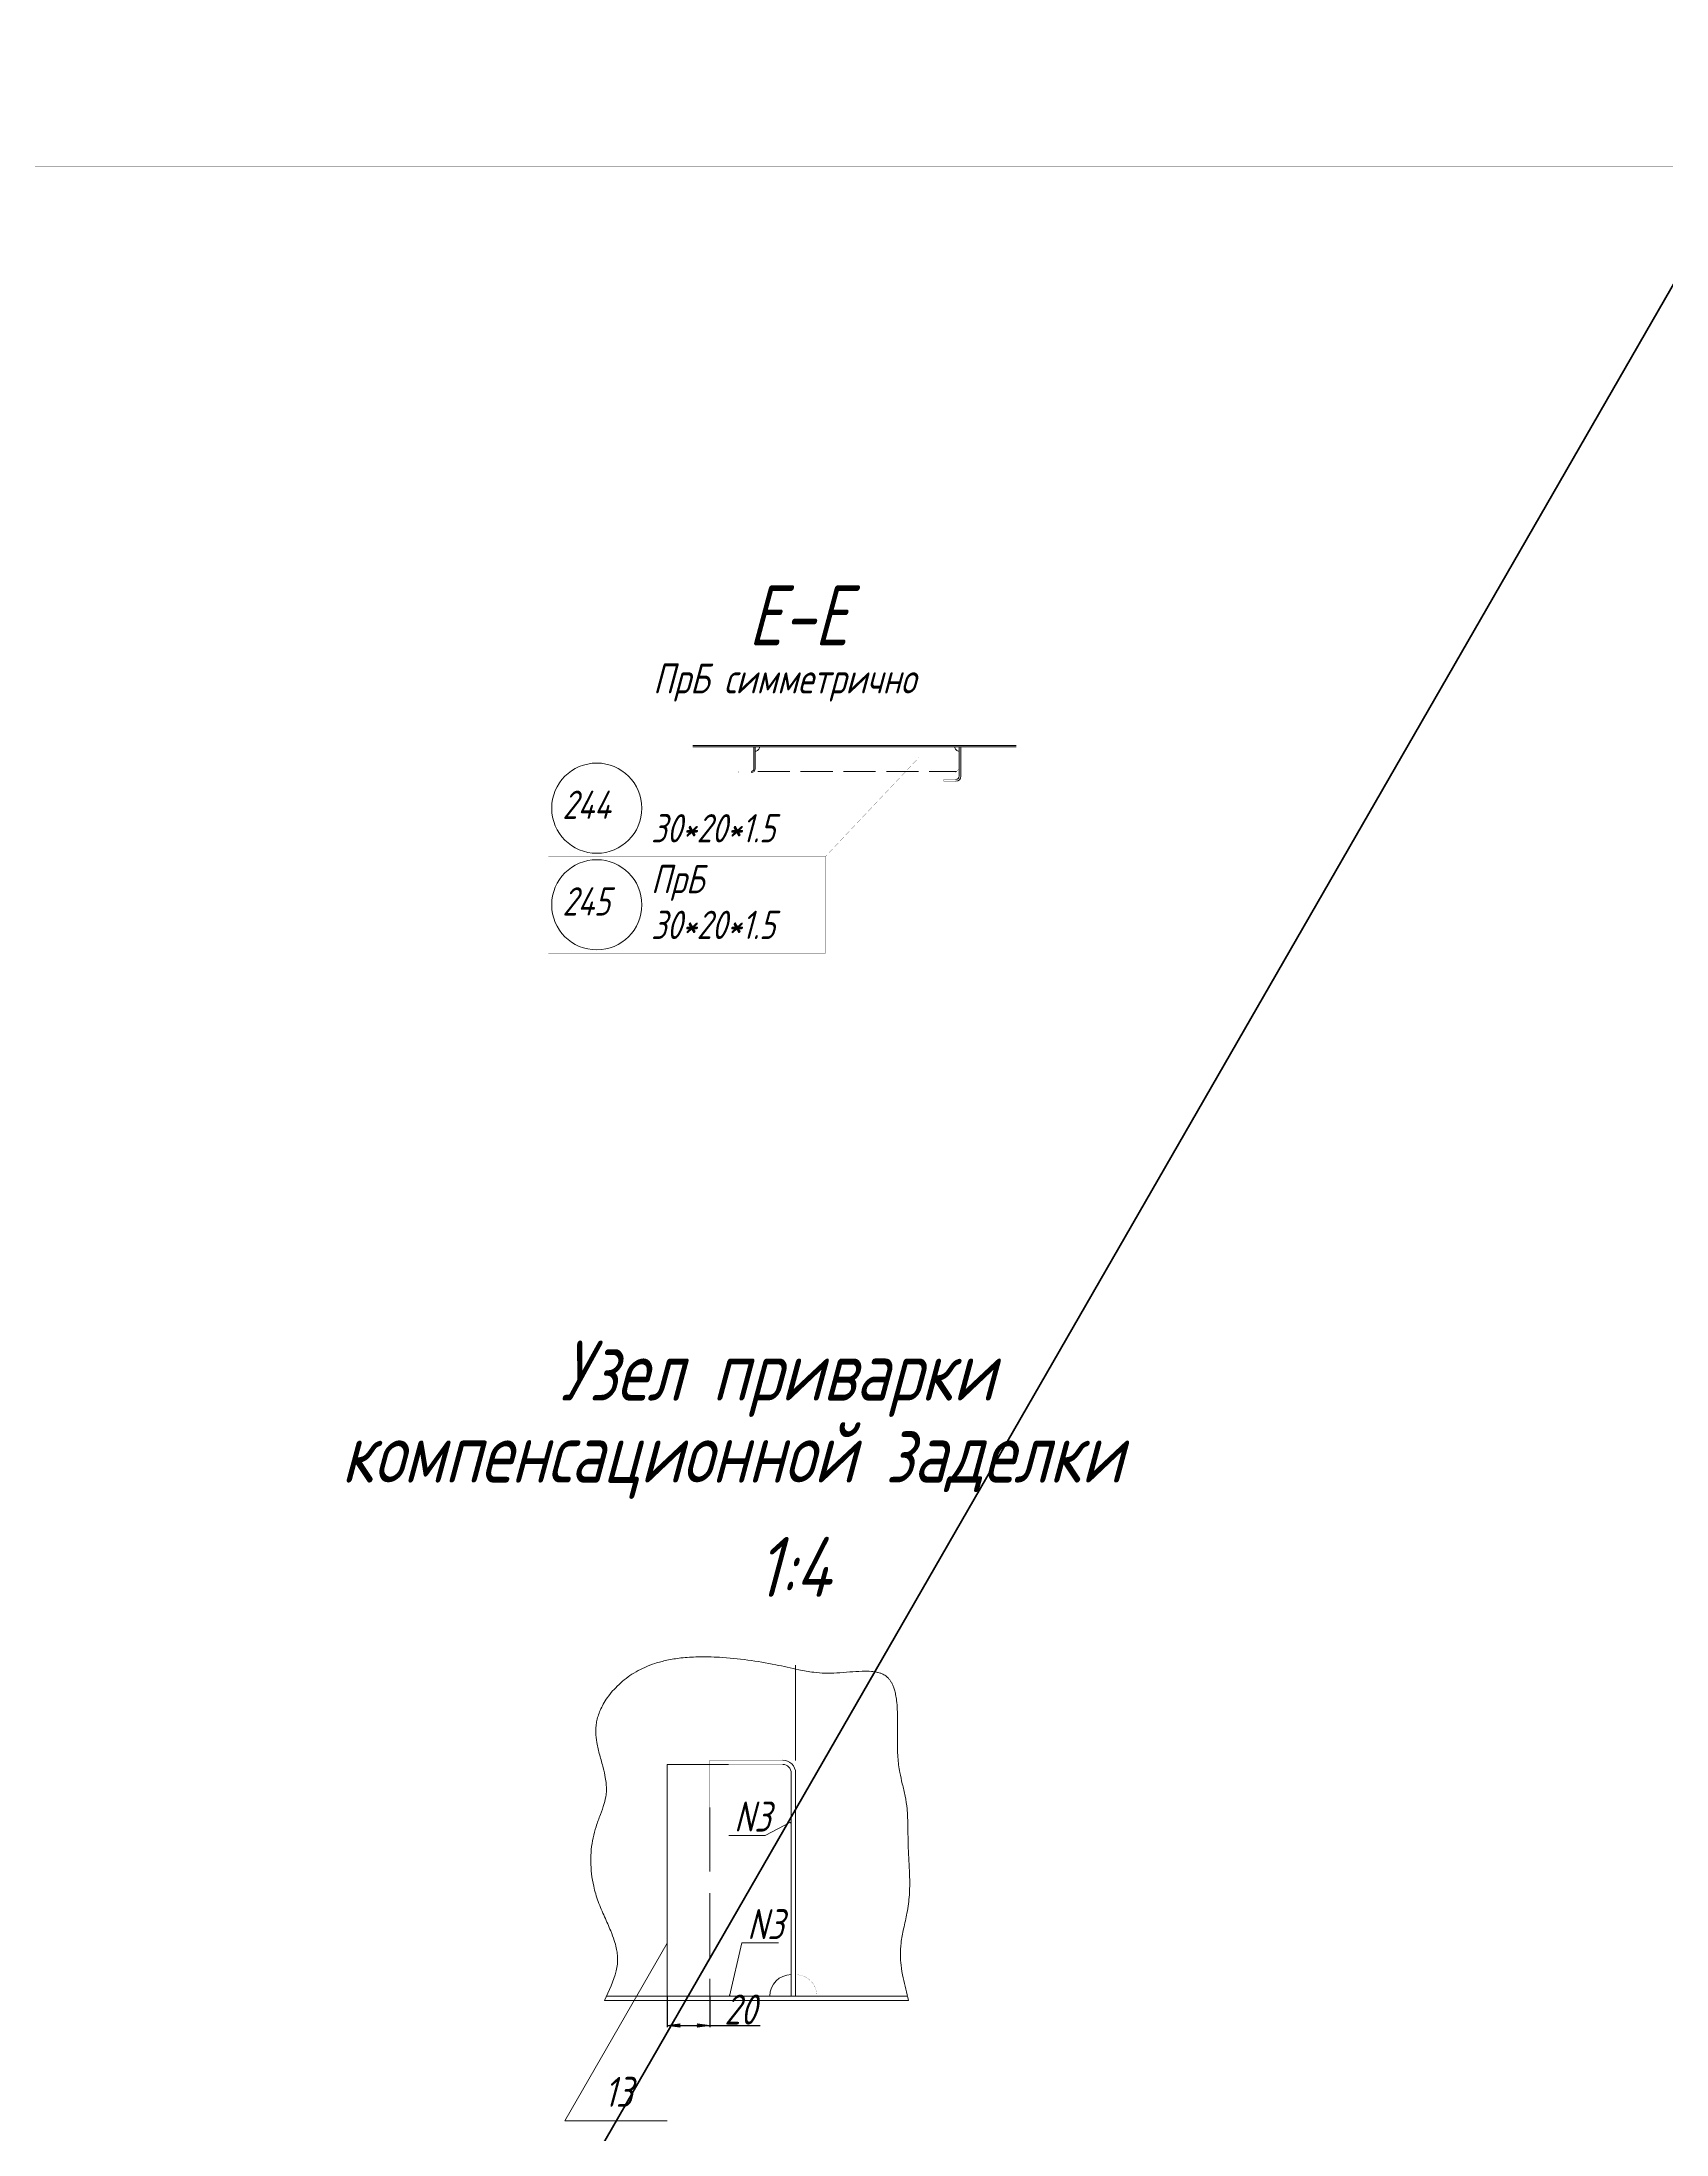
# Model space of a CAD drawing. Header units: millimetres. Extents: x 77380 to 135900, y -26587 to 17301.
# Drawn here: x 122766 to 124661, y 1728 to 4169 of the extents above; entities that cross this region are included whole.
import ezdxf

# ---------------------------------------------------------------- set-up
doc = ezdxf.new("R2010")
doc.units = ezdxf.units.MM
for name, pattern in [('K5LT32768', [0]), ('K5LT32770', [0]), ('K5LT32772', [0]), ('K5LT32773', [50, 37.5, -12.5]), ('K5LT32777', [0]), ('K5LT32780', [0]), ('K5LT32785', [200, 125, -25, 25, -25]), ('K5LT32797', [100, 75, -25]), ('K5LT32835', [0]), ('K5LT_THIN', [0])]:
    doc.linetypes.add(name, pattern=pattern)
doc.layers.add('4001', color=7, linetype='Continuous')
doc.styles.add('KDIMTEXTSTYLE', font='GOST_AU.SHX', dxfattribs={"width": 0.96, "oblique": 15, "height": 5})
doc.styles.add('KTEXTSTYLE', font='GOST_AU.SHX', dxfattribs={"width": 0.96, "height": 5})
doc.dimstyles.new('KDIMSTYLE (1.00)', dxfattribs={"dimtxt": 5, "dimasz": 1, "dimexe": 2, "dimexo": 0, "dimgap": 1, "dimtad": 1, "dimtxsty": 'KDIMTEXTSTYLE', "dimsah": 1, "dimcen": 0, "dimdle": 1, "dimadec": 0, "dimazin": 0, "dimtfac": 0.667, "dimtmove": 0, "dimatfit": 3, "dimfxl": 1, "dimtvp": 1, "dimtolj": 1, "dimtzin": 0, "dimarcsym": 0})

# ---------------------------------------------------------------- blocks, each defined once
blk = doc.blocks.new('KDIMARROW_01')
blk.add_hatch(color=0).paths.add_polyline_path([(0, 0), (-15, 2), (-13.5, 0), (-15, -2)])
at = {"color": 0, "linetype": 'K5LT_THIN', "lineweight": 18}
for p, q in [((-13.5, 0), (-15, 2)), ((-15, 2), (0, 0)), ((0, 0), (-15, -2)), ((-15, -2), (-13.5, 0))]:
    blk.add_line(p, q, dxfattribs=at)
at = {"layer": '4001', "color": 0, "linetype": 'K5LT_THIN', "lineweight": 18}
blk.add_line((0, 0), (-1, 0), dxfattribs=at)
blk = doc.blocks.new('D24')
at = {"color": 0, "lineweight": -2}
for p, q in [((123495.9, 1889.5), (123495.9, 1853.2)), ((123545.7, 1889.5), (123545.7, 1853.2)), ((123496.9, 1855.2), (123544.7, 1855.2)), ((123545.7, 1855.2), (123604.5, 1855.2))]:
    blk.add_line(p, q, dxfattribs=at)
at = {"layer": 'Defpoints', "color": 0, "lineweight": 100}
for p in [(123495.9, 1889.5), (123545.7, 1889.5), (123545.7, 1855.2)]:
    blk.add_point(p, dxfattribs=at)
at = {"color": 0, "lineweight": -2, "rotation": 180}
blk.add_blockref('KDIMARROW_01', (123495.9, 1855.2), dxfattribs=at)
at = {"color": 0, "lineweight": -2}
blk.add_blockref('KDIMARROW_01', (123545.7, 1855.2), dxfattribs=at)
at = {"color": 7, "insert": (123581.1, 1873.8), "char_height": 5, "attachment_point": 5, "style": 'KDIMTEXTSTYLE'}
blk.add_mtext('\\A1;\\H35.0;\\W0.965;\\Q15;\\H35.0;\\W0.965;\\Q15;\\Q15;20', dxfattribs=at)
blk = doc.blocks.new('U115')
at = {"color": 7, "linetype": 'K5LT_THIN', "lineweight": 18}
for p, q in [((123065.2, 16707), (123095.6, 16722.7)), ((123095.6, 16722.7), (123093.8, 16721.8))]:
    blk.add_line(p, q, dxfattribs=at)
at = {"color": 7, "linetype": 'K5LT32835', "lineweight": 18}
for p, q in [((123094.3, 16721.9), (123094.4, 16722.1)), ((123094.3, 16722), (123094.3, 16722)), ((123094.3, 16721.9), (123094.3, 16722)), ((123094.3, 16721.9), (123094.4, 16722)), ((123094.6, 16721.9), (123094.3, 16722)), ((123094.6, 16721.9), (123094.3, 16722)), ((123094.7, 16721.9), (123094.3, 16722)), ((123094.5, 16721.8), (123094.3, 16721.9)), ((123094.6, 16721.8), (123094.3, 16721.9)), ((123094.4, 16721.8), (123094.4, 16722.1)), ((123094.4, 16721.8), (123094.5, 16722.1)), ((123094.4, 16721.7), (123094.5, 16722.1)), ((123094.4, 16721.7), (123094.6, 16722.1)), ((123094.7, 16722), (123094.4, 16722.1)), ((123094.7, 16721.9), (123094.4, 16722)), ((123094.5, 16721.7), (123094.4, 16721.8)), ((123094.5, 16721.8), (123094.4, 16721.8)), ((123094.5, 16721.8), (123094.4, 16721.8)), ((123094.4, 16721.7), (123094.4, 16721.7)), ((123094.5, 16721.8), (123094.6, 16722.2)), ((123094.5, 16721.8), (123094.6, 16722.2)), ((123094.8, 16722), (123094.5, 16722.1)), ((123094.8, 16722), (123094.5, 16722.1)), ((123094.8, 16722), (123094.5, 16722.1)), ((123094.6, 16721.8), (123094.7, 16722.2)), ((123094.6, 16721.9), (123094.7, 16722.2)), ((123094.9, 16722.1), (123094.6, 16722.2)), ((123094.8, 16722.1), (123094.6, 16722.1)), ((123094.7, 16721.9), (123094.8, 16722.3)), ((123094.7, 16722), (123094.8, 16722.3)), ((123094.7, 16721.9), (123094.8, 16722.2)), ((123094.9, 16722.1), (123094.7, 16722.2)), ((123094.9, 16722.1), (123094.7, 16722.2)), ((123095, 16722.2), (123094.7, 16722.2)), ((123094.8, 16722), (123094.9, 16722.3)), ((123094.8, 16722.1), (123094.9, 16722.3)), ((123095, 16722.2), (123094.8, 16722.3)), ((123095, 16722.2), (123094.8, 16722.2)), ((123094.9, 16722.1), (123095, 16722.4)), ((123094.9, 16722.1), (123095, 16722.3)), ((123095.1, 16722.2), (123094.9, 16722.3)), ((123095.1, 16722.2), (123094.9, 16722.3)), ((123095.1, 16722.3), (123094.9, 16722.3)), ((123095, 16722.2), (123095, 16722.4)), ((123095, 16722.2), (123095.1, 16722.4)), ((123095.2, 16722.3), (123095, 16722.4)), ((123095.1, 16722.3), (123095, 16722.3)), ((123095.1, 16722.2), (123095.1, 16722.4)), ((123095.1, 16722.3), (123095.2, 16722.4)), ((123095.2, 16722.3), (123095.1, 16722.4)), ((123095.2, 16722.4), (123095.1, 16722.4)), ((123095.3, 16722.4), (123095.1, 16722.4)), ((123095.2, 16722.3), (123095.2, 16722.5)), ((123095.2, 16722.3), (123095.2, 16722.5)), ((123095.2, 16722.4), (123095.3, 16722.5)), ((123095.3, 16722.4), (123095.2, 16722.5)), ((123095.3, 16722.4), (123095.2, 16722.5)), ((123095.3, 16722.4), (123095.3, 16722.5)), ((123095.3, 16722.4), (123095.4, 16722.5)), ((123095.3, 16722.5), (123095.3, 16722.5)), ((123095.4, 16722.5), (123095.3, 16722.5)), ((123095.4, 16722.5), (123095.3, 16722.5)), ((123095.4, 16722.5), (123095.4, 16722.6)), ((123095.4, 16722.5), (123095.4, 16722.6)), ((123095.4, 16722.5), (123095.4, 16722.6)), ((123095.5, 16722.6), (123095.4, 16722.6)), ((123095.5, 16722.6), (123095.5, 16722.6)), ((123095.5, 16722.6), (123095.5, 16722.6)), ((123095.5, 16722.6), (123095.5, 16722.6)), ((123095.5, 16722.6), (123095.5, 16722.6)), ((123095.6, 16722.6), (123095.5, 16722.6)), ((123095.6, 16722.7), (123095.6, 16722.7)), ((123095.6, 16722.7), (123095.6, 16722.7)), ((123095.6, 16722.6), (123095.6, 16722.6))]:
    blk.add_line(p, q, dxfattribs=at)
at = {"color": 7, "linetype": 'K5LT32835', "const_width": 0.18}
blk.add_lwpolyline([(123094.3, 16722), (123095.6, 16722.7), (123094.4, 16721.7)], close=True, dxfattribs=at)
blk = doc.blocks.new('U116')
at = {"color": 7, "linetype": 'K5LT_THIN', "lineweight": 18}
for p, q in [((123037.9, 16581.5), (123023.5, 16519.5)), ((123023.5, 16519.5), (123024, 16521.5))]:
    blk.add_line(p, q, dxfattribs=at)
at = {"color": 7, "linetype": 'K5LT32835', "lineweight": 18}
for p, q in [((123023.5, 16520.9), (123023.7, 16521)), ((123023.5, 16520.9), (123023.8, 16521)), ((123023.5, 16520.8), (123023.8, 16521)), ((123023.5, 16520.8), (123023.8, 16521)), ((123023.5, 16520.9), (123023.8, 16520.6)), ((123023.5, 16520.9), (123023.7, 16520.6)), ((123023.5, 16520.8), (123023.8, 16520.9)), ((123023.5, 16520.7), (123023.8, 16520.9)), ((123023.5, 16520.7), (123023.8, 16520.9)), ((123023.5, 16520.8), (123023.7, 16520.5)), ((123023.5, 16520.8), (123023.7, 16520.5)), ((123023.5, 16520.6), (123023.8, 16520.8)), ((123023.5, 16520.6), (123023.8, 16520.8)), ((123023.5, 16520.7), (123023.7, 16520.4)), ((123023.5, 16520.7), (123023.7, 16520.4)), ((123023.5, 16520.6), (123023.8, 16520.7)), ((123023.5, 16520.5), (123023.8, 16520.7)), ((123023.5, 16520.6), (123023.7, 16520.3)), ((123023.5, 16520.5), (123023.8, 16520.6)), ((123023.5, 16520.5), (123023.7, 16520.6)), ((123023.5, 16520.5), (123023.7, 16520.3)), ((123023.5, 16520.5), (123023.7, 16520.3)), ((123023.5, 16520.4), (123023.7, 16520.5)), ((123023.5, 16520.4), (123023.7, 16520.5)), ((123023.5, 16520.3), (123023.7, 16520.5)), ((123023.5, 16520.4), (123023.7, 16520.2)), ((123023.5, 16520.4), (123023.7, 16520.2)), ((123023.5, 16520.3), (123023.7, 16520.4)), ((123023.5, 16520.3), (123023.7, 16520.4)), ((123023.5, 16520.3), (123023.6, 16520.1)), ((123023.5, 16520.3), (123023.6, 16520.1)), ((123023.5, 16520.2), (123023.7, 16520.3)), ((123023.5, 16520.2), (123023.7, 16520.3)), ((123023.5, 16520.2), (123023.6, 16520)), ((123023.5, 16520.2), (123023.7, 16520.2)), ((123023.5, 16520.1), (123023.7, 16520.2)), ((123023.5, 16520.1), (123023.6, 16520.2)), ((123023.5, 16520.1), (123023.6, 16520)), ((123023.5, 16520.1), (123023.6, 16520)), ((123023.5, 16520), (123023.6, 16520.1)), ((123023.5, 16520), (123023.6, 16520.1)), ((123023.5, 16520), (123023.6, 16519.9)), ((123023.5, 16520), (123023.6, 16519.9)), ((123023.5, 16520), (123023.6, 16520)), ((123023.5, 16519.9), (123023.6, 16520)), ((123023.5, 16519.9), (123023.6, 16519.8)), ((123023.5, 16519.9), (123023.6, 16519.8)), ((123023.5, 16519.9), (123023.6, 16519.9)), ((123023.5, 16519.8), (123023.6, 16519.9)), ((123023.5, 16519.8), (123023.5, 16519.7)), ((123023.5, 16519.8), (123023.6, 16519.8)), ((123023.5, 16519.8), (123023.6, 16519.8)), ((123023.5, 16519.7), (123023.6, 16519.8)), ((123023.5, 16519.7), (123023.5, 16519.7)), ((123023.5, 16519.7), (123023.5, 16519.6)), ((123023.5, 16519.7), (123023.5, 16519.7)), ((123023.5, 16519.7), (123023.5, 16519.7)), ((123023.5, 16519.6), (123023.5, 16519.6)), ((123023.5, 16519.6), (123023.5, 16519.6)), ((123023.5, 16519.6), (123023.5, 16519.6)), ((123023.5, 16519.6), (123023.5, 16519.6)), ((123023.6, 16521.1), (123023.8, 16520.8)), ((123023.6, 16521.1), (123023.8, 16520.7)), ((123023.6, 16521.1), (123023.8, 16520.7)), ((123023.6, 16521.1), (123023.6, 16521.1)), ((123023.6, 16521), (123023.6, 16521.1)), ((123023.5, 16521), (123023.6, 16521.1)), ((123023.5, 16521), (123023.8, 16520.7)), ((123023.5, 16521), (123023.7, 16521)), ((123023.7, 16521), (123023.8, 16520.9)), ((123023.7, 16521), (123023.8, 16520.8)), ((123023.8, 16521), (123023.8, 16521)), ((123023.8, 16521), (123023.8, 16521)), ((123023.8, 16521), (123023.8, 16520.9))]:
    blk.add_line(p, q, dxfattribs=at)
at = {"color": 7, "linetype": 'K5LT32835', "const_width": 0.18}
blk.add_lwpolyline([(123023.8, 16521), (123023.5, 16519.5), (123023.6, 16521.1)], close=True, dxfattribs=at)
blk = doc.blocks.new('U211')
at = {"color": 7, "linetype": 'K5LT32780', "const_width": 0.18}
for points in [[(118535.3, 12764.4), (126945.3, 12764.4), (126945.3, 18704.4), (118535.3, 18704.4)], [(118735.3, 12814.4), (126895.3, 12814.4), (126895.3, 18654.4), (118735.3, 18654.4)]]:
    blk.add_lwpolyline(points, close=True, dxfattribs=at)

msp = doc.modelspace()

# ---------------------------------------------------------------- linework, layer by layer
at = {"color": 3, "linetype": 'K5LT32768', "lineweight": 18, "true_color": 0x00ff00}
for p, q in [((123902.953, 3348.469), (123525.944, 3348.469)), ((123902.953, 3346.969), (123525.944, 3346.969)), ((123597.021, 3321.414), (123597.021, 3346.969)), ((123598.521, 3321.414), (123598.521, 3346.969)), ((123836.521, 3346.969), (123598.521, 3346.969)), ((123598.521, 3346.969), (123598.521, 3321.469)), ((123836.521, 3312.896), (123836.521, 3346.969)), ((123836.521, 3321.469), (123836.521, 3346.969)), ((123838.521, 3312.896), (123838.521, 3346.969)), ((123640.662, 1889.533), (123640.662, 2149.716)), ((123645.663, 1889.533), (123645.663, 2149.716)), ((123640.662, 2134.784), (123640.662, 1889.533)), ((123777.543, 1884.534), (123422.533, 1884.534)), ((123776.221, 1889.533), (123424.965, 1889.533)), ((123776.221, 1889.533), (123424.965, 1889.533)), ((123640.662, 1889.533), (123545.912, 1889.533))]:
    msp.add_line(p, q, dxfattribs=at)
at = {"color": 1, "linetype": 'K5LT32773', "lineweight": 18, "true_color": 0xff0000}
msp.add_line((123601.576, 3318.414), (123833.466, 3318.414), dxfattribs=at)
at = {"color": 1, "linetype": 'K5LT32785', "lineweight": 18, "true_color": 0xff0000}
msp.add_line((123645.663, 2164.532), (123645.663, 2275.555), dxfattribs=at)
at = {"color": 3, "linetype": 'K5LT32777', "lineweight": 18, "true_color": 0x00ff00}
for p, q in [((123495.912, 1889.533), (123495.912, 2159.715)), ((123640.662, 2109.715), (123640.662, 1914.532)), ((123615.661, 1889.533), (123495.912, 1889.533))]:
    msp.add_line(p, q, dxfattribs=at)
at = {"color": 7, "linetype": 'K5LT_THIN', "lineweight": 18}
for p, q in [((123495.912, 2159.715), (123567.479, 2159.715)), ((123495.912, 1951.171), (123376.473, 1743.809))]:
    msp.add_line(p, q, dxfattribs=at)
at = {"color": 3, "linetype": 'K5LT32797', "lineweight": 18, "true_color": 0x00ff00}
msp.add_line((123545.66, 2109.715), (123545.66, 1889.533), dxfattribs=at)
at = {"color": 7, "linetype": 'K5LT32780', "lineweight": 18}
for p, q in [((123567.636, 2076.973), (123610.295, 2076.973)), ((123582.965, 1951.477), (123625.624, 1951.477)), ((123376.473, 1743.809), (123495.912, 1743.809))]:
    msp.add_line(p, q, dxfattribs=at)
at = {"color": 2, "lineweight": 100}
msp.add_lwpolyline([(122411.445, -36.02), (126209.614, 6562.066), (127060.551, 2843.458)], dxfattribs=at)
at = {"color": 1, "linetype": 'K5LT32772', "true_color": 0xff0000, "const_width": 0.18}
for points in [[(123357.316, 3219.067), (123680.543, 3219.067), (123789.49, 3334.505)], [(123598.521, 3321.469), (123603.076, 3316.914), (123831.966, 3316.914), (123836.521, 3321.469)], [(123594.021, 3316.914), (123578.576, 3316.914), (123578.576, 3318.414), (123594.021, 3318.414)], [(123357.316, 3106.347), (123680.543, 3106.347), (123680.543, 3219.067)]]:
    msp.add_lwpolyline(points, dxfattribs=at)
at = {"color": 2, "linetype": 'K5LT32770', "true_color": 0xffff00, "const_width": 0.18}
msp.add_lwpolyline([(123832.521, 3306.896), (123818.594, 3306.896), (123818.594, 3308.896), (123832.521, 3308.896)], dxfattribs=at)
at = {"color": 3, "linetype": 'K5LT32777', "true_color": 0x00ff00, "const_width": 0.18}
msp.add_lwpolyline([(123670.66, 1889.533, 0.41423568), (123645.663, 1914.532), (123645.663, 2150.033, 0.41423041), (123630.663, 2165.032), (123545.66, 2165.032), (123545.66, 2109.715)], format="xyb", dxfattribs=at)
at = {"color": 3, "linetype": 'K5LT32768', "true_color": 0x00ff00, "const_width": 0.18}
msp.add_lwpolyline([(123630.663, 2164.716), (123545.843, 2164.716), (123545.843, 2159.715), (123630.663, 2159.715)], dxfattribs=at)
at = {"color": 1, "linetype": 'K5LT32772', "lineweight": 18, "true_color": 0xff0000}
for centre in [(123413.676, 3275.427), (123413.676, 3162.707)]:
    msp.add_circle(centre, 52.603, dxfattribs=at)
at = {"color": 3, "linetype": 'K5LT32768', "lineweight": 18, "true_color": 0x00ff00}
for centre, radius, start, end in [((123598.521, 3346.969), 5, 269.999374, 0.00061), ((123836.521, 3346.969), 5, 179.999382, 270.000626), ((123594.021, 3321.414), 4.5, 270.002502, 0.00235), ((123594.021, 3321.414), 3, 270.004578, 0.002716), ((123832.521, 3312.896), 6, 270.000931, 359.999054), ((123832.521, 3312.896), 4, 270.000931, 359.999084), ((123630.663, 2149.718), 9.997, 359.993195, 90.006798), ((123630.663, 2149.716), 14.999, 359.998352, 90.001648)]:
    msp.add_arc(centre, radius, start, end, dxfattribs=at)
at = {"color": 3, "linetype": 'K5LT32777', "lineweight": 18, "true_color": 0x00ff00}
msp.add_arc((123640.662, 1889.531), 25.001, 90, 179.995629, dxfattribs=at)
at = {"color": 7, "linetype": 'K5LT32780', "lineweight": 18}
msp.add_open_spline([(123422.533, 1884.534), (123427.768, 1895.571), (123434.824, 1909.244), (123437.84, 1926.074), (123438.158, 1932.778), (123437.712, 1939.166), (123436.452, 1946.364), (123433.951, 1955.29), (123429.347, 1967.413), (123422.581, 1982.335), (123415.126, 1999.463), (123410.099, 2016.325), (123407.373, 2032.105), (123406.44, 2046.513), (123407.052, 2060.55), (123409.115, 2074.109), (123412.73, 2087.717), (123417.808, 2100.781), (123422.283, 2113.082), (123424.582, 2122.969), (123425.083, 2130.641), (123424.784, 2137.358), (123423.599, 2145.755), (123420.95, 2157.05), (123417.061, 2170.503), (123413.646, 2184.286), (123412.286, 2195.736), (123412.625, 2204.384), (123413.784, 2211.218), (123415.686, 2217.902), (123418.504, 2224.888), (123422.402, 2232.247), (123427.526, 2239.907), (123433.946, 2247.67), (123441.538, 2255.159), (123450.1, 2262.046), (123459.525, 2268.116), (123470.044, 2273.425), (123482.053, 2277.985), (123496.129, 2281.716), (123512.843, 2284.375), (123533.378, 2285.65), (123559.446, 2284.997), (123589.83, 2281.9), (123620.715, 2276.787), (123646.133, 2270.853), (123665.342, 2267.187), (123680.192, 2265.996), (123694.233, 2266.497), (123708.551, 2267.714), (123722.109, 2268.675), (123732.604, 2268.59), (123739.598, 2267.644), (123743.934, 2266.525), (123747.152, 2265.261), (123749.75, 2263.838), (123751.989, 2262.199), (123754.088, 2260.205), (123756.077, 2257.754), (123757.943, 2254.746), (123759.654, 2251.094), (123761.204, 2246.59), (123762.569, 2240.896), (123763.708, 2233.364), (123764.503, 2222.827), (123764.728, 2207.522), (123764.448, 2188.778), (123764.578, 2168.876), (123766.749, 2151.759), (123770.248, 2136.78), (123773.785, 2122.744), (123776.079, 2107.27), (123776.754, 2088.289), (123776.765, 2064.263), (123778.621, 2036.594), (123779.161, 2009.889), (123776.146, 1987.249), (123771.691, 1968.745), (123768.393, 1952.353), (123767.611, 1938.014), (123768.637, 1924.405), (123771.628, 1906.781), (123775.229, 1893.272), (123777.543, 1884.534)], degree=3, knots=[0, 0, 0, 0, 2.81498903, 3.40918052, 3.87671341, 4.33740596, 4.86259812, 5.53550447, 6.44198803, 7.80824747, 9.26110336, 10.68357385, 11.79890443, 12.89545644, 13.96024275, 14.98722159, 16.00820035, 17.15465227, 18.17229231, 18.98290097, 19.45136136, 19.91636617, 20.50965182, 21.37670985, 22.55159973, 23.69475528, 24.60082215, 25.16232405, 25.65700366, 26.17343537, 26.73958359, 27.36670082, 28.06367121, 28.83134703, 29.65341801, 30.48432767, 31.32515167, 32.19797002, 33.15874125, 34.2406395, 35.50334609, 37.00085573, 38.91231236, 41.42630229, 43.93990477, 46.02146011, 47.36251008, 48.38230335, 49.40013235, 50.55377883, 51.65000779, 52.49012977, 52.9343583, 53.25133563, 53.50603513, 53.71858332, 53.92305149, 54.13525937, 54.37515687, 54.63870009, 54.93821216, 55.29034218, 55.71974651, 56.2678333, 57.02065666, 58.12068292, 59.74674225, 61.28494737, 62.63667977, 63.6619476, 64.78031893, 65.92715878, 67.21073725, 69.09468414, 71.39039902, 73.51766548, 75.14838051, 76.56954593, 77.84595986, 78.94015091, 79.82472388, 80.94387537, 83, 83, 83, 83], dxfattribs=at)

# ---------------------------------------------------------------- block references
for name in ['U211', 'U115', 'U116']:
    msp.add_blockref(name, (545.046, -14630.011))

# ---------------------------------------------------------------- texts
at = {"color": 7, "char_height": 2.5, "attachment_point": 1, "style": 'KTEXTSTYLE'}
for s, insert in [('\\H3.5;\\W0.965;\\Q15;\\Q15;\\H70.00;Е-Е', (123590.244, 3535.476)), ('\\H3.5;\\W0.965;\\Q15;\\Q15;\\H35.00;ПрБ симметрично', (123479.408, 3444.272)), ('\\H3.5;\\W0.965;\\Q15;\\Q15;\\H33.00;{\\c255;244}', (123373.54, 3295.903)), ('\\H3.5;\\W0.965;\\Q15;\\Q15;\\H33.00;{\\c255;30*20*1.5}', (123477.081, 3268.506)), ('\\H3.5;\\W0.965;\\Q15;\\Q15;\\H33.00;{\\c16711935;ПрБ}', (123477.081, 3209.228)), ('\\H3.5;\\W0.965;\\Q15;\\Q15;\\H33.00;{\\c255;245}', (123373.54, 3183.183)), ('\\H3.5;\\W0.965;\\Q15;\\Q15;\\H33.00;{\\c255;30*20*1.5}', (123477.081, 3155.786)), ('\\H3.5;\\W0.965;\\Q15;\\Q15;\\H70.00;Узел приварки', (123371.144, 2654.215)), ('\\H3.5;\\W0.965;\\Q15;\\Q15;\\H70.00;компенсационной заделки', (123115.847, 2558.585)), ('\\H3.5;\\W0.965;\\Q15;\\Q15;\\H70.00;1:4', (123600.011, 2425.197)), ('\\H3.5;\\W0.965;\\Q15;\\Q15;\\H35.00;N3', (123573.886, 2116.399)), ('\\H3.5;\\W0.965;\\Q15;\\Q15;\\H35.00;N3', (123589.215, 1990.903)), ('\\H3.5;\\W0.965;\\Q15;\\Q15;\\H35.00;13', (123422.352, 1795.236))]:
    msp.add_mtext(s, dxfattribs=dict(at, insert=insert))

# ---------------------------------------------------------------- dimensions: what is measured, and where the dimension line sits
at = {"color": 7}
dim = msp.add_linear_dim(base=(123545.66, 1855.216), p1=(123495.912, 1889.533), p2=(123545.66, 1889.533), text='\\H35.0;\\W0.965;\\Q15;\\H35.0;\\W0.965;\\Q15;\\Q15;20', dimstyle='KDIMSTYLE (1.00)', override={"dimexo": 0, "dimblk1": 'KDIMARROW_01', "dimblk2": 'KDIMARROW_01', "dimse1": 0, "dimse2": 0, "dimclrt": 7, "dimtolj": 1}, dxfattribs=at)
dim.commit()
dim.dimension.update_dxf_attribs({"geometry": 'D24', "text_midpoint": (123581.107, 1855.216), "dimtype": 160})

doc.saveas('drawing.dxf')
